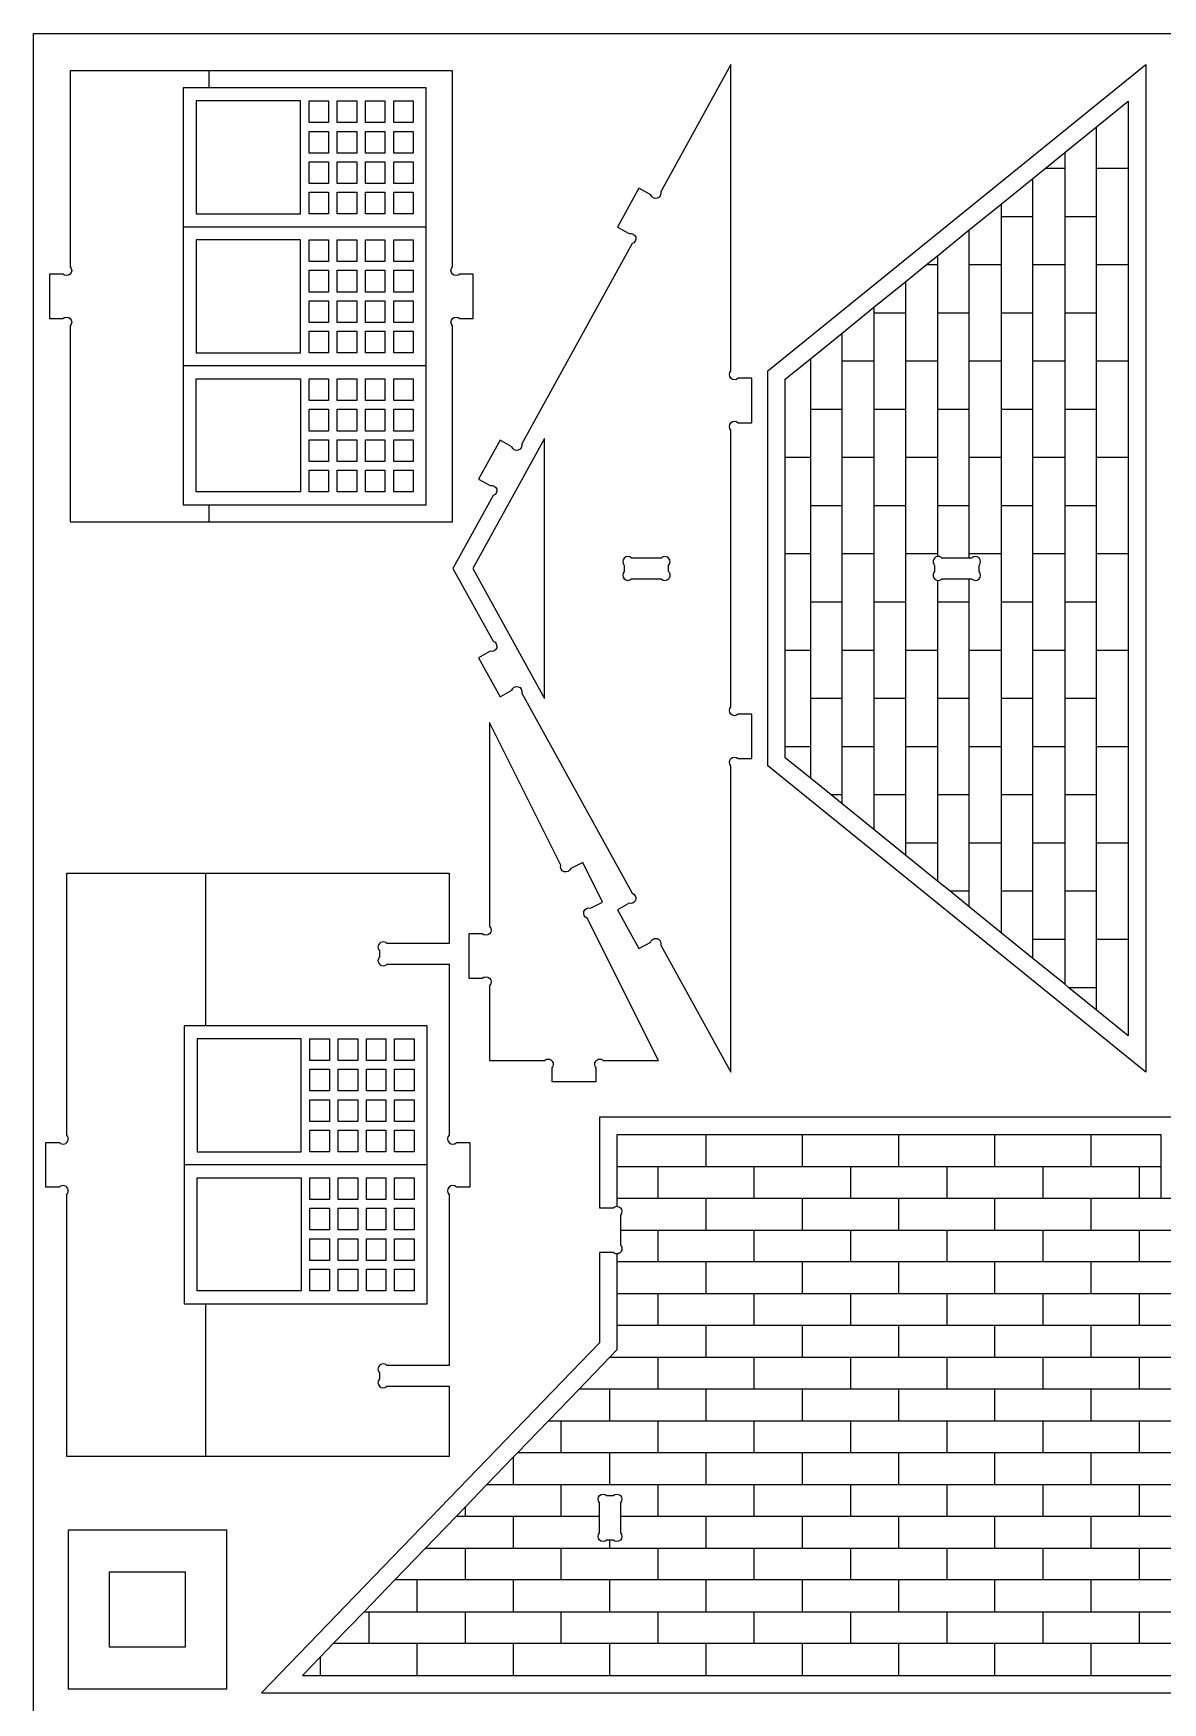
# Model space of a CAD drawing. Extents: x -49 to 501, y -237 to 158.
# Drawn here: x -49.4 to 113.4, y -82.7 to 157.8 of the extents above; entities that cross this region are included whole.
import ezdxf

# ---------------------------------------------------------------- set-up
doc = ezdxf.new("R2010")
doc.units = 0
doc.header["$MEASUREMENT"] = 0
doc.layers.get('0').update_dxf_attribs({"linetype": 'CONTINUOUS'})
doc.layers.add('ENGRAVING', color=1, linetype='CONTINUOUS')

msp = doc.modelspace()

# ---------------------------------------------------------------- linework, layer by layer
for points in [[(-49.36, -237.19), (-49.36, 157.77), (501.15, 157.77), (501.15, -237.19)], [(56.49, 52.23), (56.49, 109.14), (110.94, 153.28), (110.94, 8.1)], [(-25.91, 131.77), (-10.89, 131.77), (-10.89, 148.04), (-25.91, 148.04)], [(-9.64, 144.91), (-9.64, 148.04), (-6.83, 148.04), (-6.83, 144.91)], [(-5.57, 144.91), (-5.57, 148.04), (-2.76, 148.04), (-2.76, 144.91)], [(-1.51, 144.91), (-1.51, 148.04), (1.31, 148.04), (1.31, 144.91)], [(2.56, 144.91), (2.56, 148.04), (5.38, 148.04), (5.38, 144.91)], [(-9.64, 140.53), (-9.64, 143.66), (-6.83, 143.66), (-6.83, 140.53)], [(-5.57, 140.53), (-5.57, 143.66), (-2.76, 143.66), (-2.76, 140.53)], [(-1.51, 140.53), (-1.51, 143.66), (1.31, 143.66), (1.31, 140.53)], [(2.56, 140.53), (2.56, 143.66), (5.38, 143.66), (5.38, 140.53)], [(-9.64, 136.15), (-9.64, 139.28), (-6.83, 139.28), (-6.83, 136.15)], [(-5.57, 136.15), (-5.57, 139.28), (-2.76, 139.28), (-2.76, 136.15)], [(-1.51, 136.15), (-1.51, 139.28), (1.31, 139.28), (1.31, 136.15)], [(2.56, 136.15), (2.56, 139.28), (5.38, 139.28), (5.38, 136.15)], [(-9.64, 131.77), (-9.64, 134.9), (-6.83, 134.9), (-6.83, 131.77)], [(-5.57, 131.77), (-5.57, 134.9), (-2.76, 134.9), (-2.76, 131.77)], [(-1.51, 131.77), (-1.51, 134.9), (1.31, 134.9), (1.31, 131.77)], [(2.56, 131.77), (2.56, 134.9), (5.38, 134.9), (5.38, 131.77)], [(-10.89, 111.75), (-10.89, 128.02), (-25.91, 128.02), (-25.91, 111.75)], [(-9.64, 124.89), (-9.64, 128.02), (-6.83, 128.02), (-6.83, 124.89)], [(-5.57, 128.02), (-2.76, 128.02), (-2.76, 124.89), (-5.57, 124.89)], [(-1.51, 124.89), (-1.51, 128.02), (1.31, 128.02), (1.31, 124.89)], [(2.56, 124.89), (2.56, 128.02), (5.38, 128.02), (5.38, 124.89)], [(-9.64, 120.51), (-9.64, 123.64), (-6.83, 123.64), (-6.83, 120.51)], [(-5.57, 120.51), (-5.57, 123.64), (-2.76, 123.64), (-2.76, 120.51)], [(-1.51, 120.51), (-1.51, 123.64), (1.31, 123.64), (1.31, 120.51)], [(2.56, 120.51), (2.56, 123.64), (5.38, 123.64), (5.38, 120.51)], [(-9.64, 116.13), (-9.64, 119.26), (-6.83, 119.26), (-6.83, 116.13)], [(-5.57, 116.13), (-5.57, 119.26), (-2.76, 119.26), (-2.76, 116.13)], [(-1.51, 116.13), (-1.51, 119.26), (1.31, 119.26), (1.31, 116.13)], [(2.56, 116.13), (2.56, 119.26), (5.38, 119.26), (5.38, 116.13)], [(-9.64, 111.75), (-9.64, 114.87), (-6.83, 114.87), (-6.83, 111.75)], [(-5.57, 111.75), (-5.57, 114.87), (-2.76, 114.87), (-2.76, 111.75)], [(-1.51, 111.75), (-1.51, 114.87), (1.31, 114.87), (1.31, 111.75)], [(2.56, 111.75), (2.56, 114.87), (5.38, 114.87), (5.38, 111.75)], [(-25.91, 91.72), (-25.91, 107.99), (-10.89, 107.99), (-10.89, 91.72)], [(-6.83, 107.99), (-6.83, 104.86), (-9.64, 104.86), (-9.64, 107.99)], [(-5.57, 104.86), (-5.57, 107.99), (-2.76, 107.99), (-2.76, 104.86)], [(-1.51, 104.86), (-1.51, 107.99), (1.31, 107.99), (1.31, 104.86)], [(2.56, 107.99), (5.38, 107.99), (5.38, 104.86), (2.56, 104.86)], [(-9.64, 100.48), (-9.64, 103.61), (-6.83, 103.61), (-6.83, 100.48)], [(-5.57, 100.48), (-5.57, 103.61), (-2.76, 103.61), (-2.76, 100.48)], [(-1.51, 100.48), (-1.51, 103.61), (1.31, 103.61), (1.31, 100.48)], [(2.56, 100.48), (2.56, 103.61), (5.38, 103.61), (5.38, 100.48)], [(-9.64, 96.1), (-9.64, 99.23), (-6.83, 99.23), (-6.83, 96.1)], [(-5.57, 96.1), (-5.57, 99.23), (-2.76, 99.23), (-2.76, 96.1)], [(-1.51, 96.1), (-1.51, 99.23), (1.31, 99.23), (1.31, 96.1)], [(2.56, 96.1), (2.56, 99.23), (5.38, 99.23), (5.38, 96.1)], [(-9.64, 91.72), (-9.64, 94.85), (-6.83, 94.85), (-6.83, 91.72)], [(-5.57, 91.72), (-5.57, 94.85), (-2.76, 94.85), (-2.76, 91.72)], [(-1.51, 91.72), (-1.51, 94.85), (1.31, 94.85), (1.31, 91.72)], [(2.56, 91.72), (2.56, 94.85), (5.38, 94.85), (5.38, 91.72)], [(-25.77, 12.92), (-25.77, -3.35), (-10.76, -3.35), (-10.76, 12.92)], [(-9.5, 9.79), (-9.5, 12.92), (-6.69, 12.92), (-6.69, 9.79)], [(-5.44, 9.79), (-5.44, 12.92), (-2.62, 12.92), (-2.62, 9.79)], [(-1.37, 9.79), (-1.37, 12.92), (1.45, 12.92), (1.45, 9.79)], [(2.7, 9.79), (2.7, 12.92), (5.51, 12.92), (5.51, 9.79)], [(-9.5, 5.41), (-9.5, 8.54), (-6.69, 8.54), (-6.69, 5.41)], [(-5.44, 5.41), (-5.44, 8.54), (-2.62, 8.54), (-2.62, 5.41)], [(-1.37, 5.41), (-1.37, 8.54), (1.45, 8.54), (1.45, 5.41)], [(2.7, 5.41), (2.7, 8.54), (5.51, 8.54), (5.51, 5.41)], [(-9.5, 1.03), (-9.5, 4.15), (-6.69, 4.15), (-6.69, 1.03)], [(-5.44, 1.03), (-5.44, 4.15), (-2.62, 4.15), (-2.62, 1.03)], [(-1.37, 1.03), (-1.37, 4.15), (1.45, 4.15), (1.45, 1.03)], [(2.7, 1.03), (2.7, 4.15), (5.51, 4.15), (5.51, 1.03)], [(-9.5, -3.35), (-9.5, -0.23), (-6.69, -0.23), (-6.69, -3.35)], [(-5.44, -3.35), (-5.44, -0.23), (-2.62, -0.23), (-2.62, -3.35)], [(-1.37, -3.35), (-1.37, -0.23), (1.45, -0.23), (1.45, -3.35)], [(2.7, -3.35), (2.7, -0.23), (5.51, -0.23), (5.51, -3.35)], [(-25.77, -23.38), (-25.77, -7.11), (-10.76, -7.11), (-10.76, -23.38)], [(-9.5, -10.24), (-9.5, -7.11), (-6.69, -7.11), (-6.69, -10.24)], [(-5.44, -10.24), (-5.44, -7.11), (-2.62, -7.11), (-2.62, -10.24)], [(-1.37, -10.24), (-1.37, -7.11), (1.45, -7.11), (1.45, -10.24)], [(2.7, -10.24), (2.7, -7.11), (5.51, -7.11), (5.51, -10.24)], [(-9.5, -14.62), (-9.5, -11.49), (-6.69, -11.49), (-6.69, -14.62)], [(-5.44, -14.62), (-5.44, -11.49), (-2.62, -11.49), (-2.62, -14.62)], [(-1.37, -14.62), (-1.37, -11.49), (1.45, -11.49), (1.45, -14.62)], [(2.7, -14.62), (2.7, -11.49), (5.51, -11.49), (5.51, -14.62)], [(-9.5, -19), (-9.5, -15.87), (-6.69, -15.87), (-6.69, -19)], [(-5.44, -19), (-5.44, -15.87), (-2.62, -15.87), (-2.62, -19)], [(-1.37, -19), (-1.37, -15.87), (1.45, -15.87), (1.45, -19)], [(2.7, -19), (2.7, -15.87), (5.51, -15.87), (5.51, -19)], [(-9.5, -23.38), (-9.5, -20.25), (-6.69, -20.25), (-6.69, -23.38)], [(-5.44, -23.38), (-5.44, -20.25), (-2.62, -20.25), (-2.62, -23.38)], [(-1.37, -23.38), (-1.37, -20.25), (1.45, -20.25), (1.45, -23.38)], [(2.7, -23.38), (2.7, -20.25), (5.51, -20.25), (5.51, -23.38)], [(-44.37, -80.73), (-21.48, -80.73), (-21.48, -57.85), (-44.37, -57.85)], [(-38.37, -74.73), (-38.37, -63.85), (-27.48, -63.85), (-27.48, -74.73)]]:
    msp.add_lwpolyline(points, close=True)
for points in [[(-47.06, 116.68), (-45.12, 116.68, -1), (-44.06, 115.62), (-44.06, 87.38), (-24.03, 87.38), (11.04, 87.38), (11.04, 115.62, -1), (12.1, 116.68), (14.04, 116.68), (14.04, 123.09), (12.1, 123.09, -1), (11.04, 124.15), (11.04, 152.38), (-24.03, 152.38), (-44.06, 152.38), (-44.06, 124.15, -1), (-45.12, 123.09), (-47.06, 123.09)], [(37.91, 25.91), (39.61, 26.85, -1), (41.05, 26.43), (51.16, 8.1), (51.16, 52.23, -1), (52.22, 53.29), (54.16, 53.29), (54.16, 59.69), (52.22, 59.69, -1), (51.16, 60.76), (51.16, 100.62, -1), (52.22, 101.68), (54.16, 101.68), (54.16, 108.09), (52.22, 108.09, -1), (51.16, 109.15), (51.16, 153.28), (41.05, 134.95, -1), (39.61, 134.53), (37.91, 135.47), (34.81, 129.86), (36.51, 128.92, -1), (36.93, 127.48), (21.02, 98.65, -1), (19.58, 98.23), (17.89, 99.17), (14.79, 93.56), (16.49, 92.62, -1), (16.9, 91.18), (11.11, 80.69), (16.9, 70.19, -1), (16.49, 68.75), (14.79, 67.82), (17.89, 62.2), (19.58, 63.14, -1), (21.02, 62.72), (36.93, 33.9, -1), (36.51, 32.46), (34.81, 31.52)], [(35.79, 81.13), (35.79, 80.25, 1), (36.85, 79.19), (41.13, 79.19, 1), (42.19, 80.25), (42.19, 81.13, 1), (41.13, 82.19), (36.85, 82.19, 1)], [(85.52, 82.19), (81.57, 82.19, 1), (80.51, 81.13), (80.51, 80.25, 1), (81.57, 79.19), (85.52, 79.19), (85.85, 79.19, 1), (86.92, 80.25), (86.92, 81.13, 1), (85.85, 82.19)], [(13.38, 21.65), (15.32, 21.65, -1), (16.38, 20.59), (16.38, 9.78), (24.29, 9.78, -1), (25.35, 8.72), (25.35, 6.78), (31.76, 6.78), (31.76, 8.72, -1), (32.82, 9.78), (40.73, 9.78), (30.46, 30.31, -1), (30.93, 31.74), (32.67, 32.61), (29.8, 38.34), (28.07, 37.47, -1), (26.64, 37.94), (16.38, 58.48), (16.38, 29.12, -1), (15.32, 28.06), (13.38, 28.06)], [(-44.55, -47.25), (-44.55, -9.5, 1), (-45.61, -8.44), (-47.55, -8.44), (-47.55, -2.03), (-45.61, -2.03, 1), (-44.55, -0.97), (-44.55, 36.79), (-24.52, 36.79), (10.55, 36.79), (10.55, 26.66), (1.58, 26.66, 1), (0.52, 25.6), (0.52, 24.72, 1), (1.58, 23.66), (10.55, 23.66), (10.55, -0.97, 1), (11.61, -2.03), (13.55, -2.03), (13.55, -8.44), (11.61, -8.44, 1), (10.55, -9.5), (10.55, -34.13), (1.58, -34.13, 1), (0.52, -35.19), (0.52, -36.07, 1), (1.58, -37.13), (10.55, -37.13), (10.55, -47.25), (-24.52, -47.25)], [(-16.47, -81.29), (263.88, -81.29), (215.18, -30.89), (215.18, -17.84), (213.24, -17.84, -1), (212.18, -16.78), (212.18, -12.49, -1), (213.24, -11.43), (215.18, -11.43), (215.18, 1.62), (32.23, 1.62), (32.23, -11.43), (34.17, -11.43, -1), (35.23, -12.49), (35.23, -16.78, -1), (34.17, -17.84), (32.23, -17.84), (32.23, -30.89)], [(35.23, -55.88), (35.23, -58.23, -1), (34.17, -59.29), (33.67, -59.29), (33.29, -59.29, -1), (32.23, -58.23), (32.23, -55.88), (32.23, -53.94, -1), (33.29, -52.88), (34.17, -52.88, -1), (35.23, -53.94)]]:
    msp.add_lwpolyline(points, format="xyb", close=True)
at = {"layer": 'ENGRAVING'}
for points in [[(-24.03, 149.92), (-24.03, 152.38)], [(-27.79, 149.92), (-27.79, 129.89)], [(-24.03, 149.92), (-27.79, 149.92)], [(7.25, 149.92), (-24.03, 149.92)], [(7.25, 129.89), (7.25, 149.92)], [(103.85, 144.31), (108.43, 148.03)], [(108.43, 148.03), (108.43, 138.3)], [(99.27, 140.6), (103.85, 144.31)], [(103.85, 138.3), (103.85, 144.31)], [(96.44, 138.3), (99.27, 140.6)], [(99.27, 140.6), (99.27, 138.3)], [(94.68, 136.88), (96.44, 138.3)], [(99.27, 138.3), (96.44, 138.3)], [(99.27, 138.3), (99.27, 131.36)], [(103.85, 131.36), (103.85, 138.3)], [(108.43, 138.3), (103.85, 138.3)], [(108.43, 138.3), (108.43, 124.42)], [(90.1, 133.17), (94.68, 136.88)], [(94.68, 131.36), (94.68, 136.88)], [(85.52, 129.46), (90.1, 133.17)], [(90.1, 133.17), (90.1, 131.36)], [(-27.79, 129.89), (7.25, 129.89)], [(-27.79, 129.89), (-27.79, 109.87)], [(7.25, 109.87), (7.25, 129.89)], [(90.1, 131.36), (90.1, 124.42)], [(94.68, 131.36), (90.1, 131.36)], [(99.27, 124.42), (94.68, 124.42), (94.68, 131.36)], [(99.27, 131.36), (99.27, 124.42)], [(103.85, 131.36), (99.27, 131.36)], [(103.85, 124.42), (103.85, 131.36)], [(80.94, 125.74), (85.52, 129.46)], [(85.52, 124.42), (85.52, 129.46)], [(79.31, 124.42), (80.94, 125.74)], [(80.94, 125.74), (80.94, 124.42)], [(76.36, 122.03), (79.31, 124.42)], [(80.94, 124.42), (79.31, 124.42)], [(80.94, 124.42), (80.94, 117.48)], [(85.52, 117.48), (85.52, 124.42)], [(90.1, 124.42), (85.52, 124.42)], [(90.1, 124.42), (90.1, 117.48)], [(94.68, 117.48), (94.68, 124.42)], [(99.27, 124.42), (99.27, 117.48)], [(103.85, 117.48), (103.85, 124.42)], [(108.43, 124.42), (103.85, 124.42)], [(108.43, 124.42), (108.43, 110.54)], [(71.77, 118.31), (76.36, 122.03)], [(76.36, 117.48), (76.36, 122.03)], [(67.19, 114.6), (71.77, 118.31)], [(71.77, 118.31), (71.77, 117.48), (71.77, 110.54)], [(76.36, 117.48), (71.77, 117.48)], [(80.94, 110.54), (76.36, 110.54), (76.36, 117.48)], [(85.52, 117.48), (80.94, 117.48)], [(80.94, 117.48), (80.94, 110.54)], [(85.52, 110.54), (85.52, 117.48)], [(90.1, 117.48), (90.1, 110.54)], [(94.68, 117.48), (90.1, 117.48)], [(94.68, 110.54), (94.68, 117.48)], [(99.27, 117.48), (99.27, 110.54)], [(103.85, 117.48), (99.27, 117.48)], [(103.85, 110.54), (103.85, 117.48)], [(62.61, 110.88), (67.19, 114.6)], [(67.19, 110.54), (67.19, 114.6)], [(58.99, 107.95), (62.61, 110.88)], [(62.61, 110.88), (62.61, 103.59)], [(7.25, 109.87), (-27.79, 109.87)], [(-27.79, 109.87), (-27.79, 89.84)], [(-27.79, 89.84), (-24.03, 89.84), (7.25, 89.84), (7.25, 109.87)], [(67.19, 96.65), (67.19, 103.59), (67.19, 110.54)], [(71.77, 110.54), (67.19, 110.54)], [(71.77, 110.54), (71.77, 103.59)], [(76.36, 96.65), (76.36, 103.59), (76.36, 110.54)], [(80.94, 110.54), (80.94, 103.59)], [(85.52, 103.59), (85.52, 110.54)], [(90.1, 110.54), (85.52, 110.54)], [(90.1, 110.54), (90.1, 103.59)], [(94.68, 103.59), (94.68, 110.54)], [(99.27, 110.54), (94.68, 110.54)], [(99.27, 110.54), (99.27, 103.59)], [(103.85, 103.59), (103.85, 110.54)], [(108.43, 110.54), (103.85, 110.54)], [(108.43, 110.54), (108.43, 96.65)], [(58.99, 96.65), (58.99, 107.95)], [(67.19, 103.59), (62.61, 103.59)], [(62.61, 103.59), (62.61, 96.65)], [(71.77, 103.59), (71.77, 96.65)], [(76.36, 103.59), (71.77, 103.59)], [(80.94, 103.59), (80.94, 96.65)], [(85.52, 103.59), (80.94, 103.59)], [(85.52, 96.65), (85.52, 103.59)], [(90.1, 103.59), (90.1, 96.65)], [(94.68, 103.59), (90.1, 103.59)], [(94.68, 96.65), (94.68, 103.59)], [(99.27, 103.59), (99.27, 96.65), (94.68, 96.65)], [(103.85, 103.59), (99.27, 103.59)], [(103.85, 96.65), (103.85, 103.59)], [(58.99, 82.77), (58.99, 96.65)], [(62.61, 96.65), (58.99, 96.65)], [(62.61, 96.65), (62.61, 89.71), (62.61, 82.77)], [(71.77, 96.65), (67.19, 96.65)], [(71.77, 89.71), (71.77, 82.77), (67.19, 82.77), (67.19, 89.71), (67.19, 96.65)], [(71.77, 96.65), (71.77, 89.71)], [(80.94, 89.71), (80.94, 82.77), (76.36, 82.77), (76.36, 89.71), (76.36, 96.65)], [(80.94, 96.65), (76.36, 96.65)], [(80.94, 96.65), (80.94, 89.71)], [(85.52, 89.71), (85.52, 96.65)], [(90.1, 96.65), (85.52, 96.65)], [(90.1, 96.65), (90.1, 89.71)], [(94.68, 89.71), (94.68, 96.65)], [(99.27, 96.65), (99.27, 89.71)], [(103.85, 89.71), (103.85, 96.65)], [(108.43, 96.65), (103.85, 96.65)], [(108.43, 96.65), (108.43, 82.77)], [(-24.03, 87.38), (-24.03, 89.84)], [(67.19, 89.71), (62.61, 89.71)], [(76.36, 89.71), (71.77, 89.71)], [(85.52, 89.71), (80.94, 89.71)], [(90.1, 82.77), (85.52, 82.77), (85.52, 89.71)], [(94.68, 89.71), (90.1, 89.71)], [(90.1, 89.71), (90.1, 82.77)], [(94.68, 82.77), (94.68, 89.71)], [(99.27, 89.71), (99.27, 82.77)], [(103.85, 89.71), (99.27, 89.71)], [(103.85, 82.77), (103.85, 89.71)], [(58.99, 68.88), (58.99, 82.77)], [(62.61, 82.77), (58.99, 82.77)], [(62.61, 82.77), (62.61, 75.83), (62.61, 68.88)], [(71.77, 75.83), (71.77, 68.88), (67.19, 68.88), (67.19, 75.83), (67.19, 82.77)], [(71.77, 82.77), (71.77, 75.83)], [(80.94, 75.83), (80.94, 68.88), (76.36, 68.88), (76.36, 75.83), (76.36, 82.77)], [(80.94, 82.77), (80.94, 82.4)], [(85.52, 82.19), (85.52, 82.77)], [(90.1, 82.77), (90.1, 75.83)], [(94.68, 75.83), (94.68, 82.77)], [(99.27, 82.77), (94.68, 82.77)], [(99.27, 82.77), (99.27, 75.83)], [(103.85, 75.83), (103.85, 82.77)], [(108.43, 82.77), (103.85, 82.77)], [(108.43, 82.77), (108.43, 68.88)], [(80.94, 78.98), (80.94, 75.83)], [(85.52, 75.83), (85.52, 79.19)], [(67.19, 75.83), (62.61, 75.83)], [(76.36, 75.83), (71.77, 75.83)], [(85.52, 75.83), (80.94, 75.83)], [(90.1, 68.88), (85.52, 68.88), (85.52, 75.83)], [(94.68, 75.83), (90.1, 75.83)], [(90.1, 75.83), (90.1, 68.88)], [(99.27, 75.83), (99.27, 68.88), (94.68, 68.88), (94.68, 75.83)], [(103.85, 75.83), (99.27, 75.83)], [(108.43, 68.88), (103.85, 68.88), (103.85, 75.83)], [(58.99, 55), (58.99, 68.88)], [(62.61, 68.88), (58.99, 68.88)], [(62.61, 68.88), (62.61, 61.94)], [(67.19, 55), (67.19, 61.94), (67.19, 68.88)], [(71.77, 68.88), (71.77, 61.94)], [(80.94, 55), (76.36, 55), (76.36, 61.94), (76.36, 68.88)], [(80.94, 68.88), (80.94, 61.94)], [(85.52, 61.94), (85.52, 68.88)], [(90.1, 68.88), (90.1, 61.94)], [(94.68, 61.94), (94.68, 68.88)], [(99.27, 68.88), (99.27, 61.94)], [(103.85, 61.94), (103.85, 68.88)], [(108.43, 68.88), (108.43, 55)], [(62.61, 61.94), (62.61, 55)], [(67.19, 61.94), (62.61, 61.94)], [(71.77, 61.94), (71.77, 55)], [(76.36, 61.94), (71.77, 61.94)], [(80.94, 61.94), (80.94, 55)], [(85.52, 61.94), (80.94, 61.94)], [(85.52, 55), (85.52, 61.94)], [(90.1, 61.94), (90.1, 55)], [(94.68, 61.94), (90.1, 61.94)], [(94.68, 55), (94.68, 61.94)], [(99.27, 61.94), (99.27, 55)], [(103.85, 61.94), (99.27, 61.94)], [(103.85, 55), (103.85, 61.94)], [(58.99, 53.42), (58.99, 55)], [(62.61, 55), (58.99, 55)], [(62.61, 50.49), (58.99, 53.42)], [(62.61, 55), (62.61, 50.49)], [(67.19, 46.78), (67.19, 48.06), (67.19, 55)], [(71.77, 55), (67.19, 55)], [(71.77, 55), (71.77, 48.06)], [(76.36, 48.06), (76.36, 55)], [(80.94, 55), (80.94, 48.06)], [(90.1, 41.12), (85.52, 41.12), (85.52, 48.06), (85.52, 55)], [(90.1, 55), (85.52, 55)], [(90.1, 55), (90.1, 48.06)], [(99.27, 48.06), (99.27, 41.12), (94.68, 41.12), (94.68, 48.06), (94.68, 55)], [(99.27, 55), (94.68, 55)], [(99.27, 55), (99.27, 48.06)], [(108.43, 41.12), (103.85, 41.12), (103.85, 48.06), (103.85, 55)], [(108.43, 55), (103.85, 55)], [(108.43, 55), (108.43, 41.12)], [(65.61, 48.06), (62.61, 50.49)], [(67.19, 46.78), (65.61, 48.06)], [(67.19, 48.06), (65.61, 48.06)], [(71.77, 43.06), (67.19, 46.78)], [(71.77, 48.06), (71.77, 43.06)], [(76.36, 48.06), (71.77, 48.06)], [(76.36, 41.12), (76.36, 48.06)], [(85.52, 48.06), (80.94, 48.06)], [(80.94, 48.06), (80.94, 41.12)], [(94.68, 48.06), (90.1, 48.06)], [(90.1, 48.06), (90.1, 41.12)], [(103.85, 48.06), (99.27, 48.06)], [(76.36, 39.35), (71.77, 43.06)], [(76.36, 39.35), (76.36, 41.12)], [(80.94, 41.12), (76.36, 41.12)], [(80.94, 41.12), (80.94, 35.63)], [(85.52, 34.17), (85.52, 41.12)], [(90.1, 41.12), (90.1, 34.17)], [(94.68, 34.17), (94.68, 41.12)], [(99.27, 41.12), (99.27, 34.17)], [(103.85, 34.17), (103.85, 41.12)], [(108.43, 41.12), (108.43, 27.23)], [(80.94, 35.63), (76.36, 39.35)], [(-24.52, 14.79), (-24.52, 36.79)], [(82.74, 34.17), (80.94, 35.63)], [(85.52, 31.92), (82.74, 34.17)], [(85.52, 31.92), (85.52, 34.17), (82.74, 34.17)], [(94.68, 34.17), (90.1, 34.17)], [(90.1, 34.17), (90.1, 28.21)], [(94.68, 27.23), (94.68, 34.17)], [(103.85, 34.17), (99.27, 34.17)], [(99.27, 34.17), (99.27, 27.23)], [(108.43, 27.23), (103.85, 27.23), (103.85, 34.17)], [(90.1, 28.21), (85.52, 31.92)], [(94.68, 24.49), (90.1, 28.21)], [(94.68, 24.49), (94.68, 27.23)], [(99.27, 27.23), (94.68, 27.23)], [(99.27, 27.23), (99.27, 20.78)], [(103.85, 20.29), (103.85, 27.23)], [(108.43, 27.23), (108.43, 13.35)], [(99.27, 20.78), (94.68, 24.49)], [(99.87, 20.29), (99.27, 20.78)], [(103.85, 17.06), (99.87, 20.29)], [(103.85, 20.29), (99.87, 20.29)], [(103.85, 17.06), (103.85, 20.29)], [(108.43, 13.35), (103.85, 17.06)], [(-24.52, 14.79), (-27.65, 14.79), (-27.65, -5.23)], [(7.39, -5.23), (7.39, 14.79), (-24.52, 14.79)], [(47.55, -0.89), (34.73, -0.89)], [(34.73, -0.89), (34.73, -5.47)], [(61.43, -0.89), (47.55, -0.89)], [(47.55, -0.89), (47.55, -5.47)], [(75.32, -0.89), (61.43, -0.89)], [(61.43, -0.89), (61.43, -5.47)], [(89.2, -0.89), (75.32, -0.89)], [(75.32, -0.89), (75.32, -5.47)], [(103.09, -0.89), (89.2, -0.89)], [(89.2, -5.47), (89.2, -0.89)], [(103.09, -5.47), (103.09, -0.89)], [(113.19, -0.89), (103.09, -0.89)], [(113.19, -5.47), (113.19, -0.89)], [(-27.65, -5.23), (-27.65, -25.26), (-24.52, -25.26)], [(7.39, -5.23), (-27.65, -5.23)], [(7.39, -25.26), (7.39, -5.23)], [(34.73, -5.47), (34.73, -10.05)], [(34.73, -5.47), (40.61, -5.47)], [(40.61, -5.47), (47.55, -5.47)], [(40.61, -5.47), (40.61, -10.05)], [(47.55, -5.47), (54.49, -5.47)], [(54.49, -5.47), (61.43, -5.47)], [(54.49, -10.05), (54.49, -5.47)], [(61.43, -5.47), (68.38, -5.47)], [(68.38, -5.47), (75.32, -5.47)], [(68.38, -5.47), (68.38, -10.05)], [(75.32, -5.47), (82.26, -5.47)], [(82.26, -5.47), (82.26, -10.05)], [(82.26, -5.47), (89.2, -5.47), (96.14, -5.47)], [(96.14, -10.05), (96.14, -5.47)], [(96.14, -5.47), (103.09, -5.47)], [(103.09, -5.47), (110.03, -5.47)], [(110.03, -5.47), (113.19, -5.47)], [(110.03, -10.05), (110.03, -5.47)], [(113.19, -10.05), (113.19, -5.47)], [(34.73, -10.05), (40.61, -10.05)], [(34.73, -10.05), (34.73, -11.21)], [(40.61, -10.05), (47.55, -10.05)], [(47.55, -10.05), (47.55, -14.63)], [(47.55, -10.05), (54.49, -10.05), (61.43, -10.05), (61.43, -14.63)], [(61.43, -10.05), (68.38, -10.05), (75.32, -10.05), (75.32, -14.63)], [(75.32, -10.05), (82.26, -10.05)], [(82.26, -10.05), (89.2, -10.05)], [(89.2, -10.05), (96.14, -10.05)], [(89.2, -14.63), (89.2, -10.05)], [(96.14, -10.05), (103.09, -10.05)], [(103.09, -14.63), (103.09, -10.05), (110.03, -10.05), (113.19, -10.05)], [(113.19, -10.05), (116.97, -10.05)], [(35.23, -14.63), (40.61, -14.63)], [(40.61, -14.63), (40.61, -19.22)], [(40.61, -14.63), (47.55, -14.63)], [(47.55, -14.63), (54.49, -14.63)], [(54.49, -14.63), (61.43, -14.63)], [(54.49, -19.22), (54.49, -14.63)], [(61.43, -14.63), (68.38, -14.63)], [(68.38, -14.63), (75.32, -14.63)], [(75.32, -14.63), (82.26, -14.63), (82.26, -19.22), (75.32, -19.22), (68.38, -19.22)], [(68.38, -14.63), (68.38, -19.22)], [(82.26, -14.63), (89.2, -14.63)], [(89.2, -14.63), (96.14, -14.63)], [(96.14, -14.63), (103.09, -14.63)], [(96.14, -19.22), (96.14, -14.63)], [(103.09, -14.63), (110.03, -14.63)], [(110.03, -14.63), (116.97, -14.63)], [(110.03, -19.22), (110.03, -14.63)], [(34.73, -18.06), (34.73, -19.22)], [(34.73, -19.22), (34.73, -23.8)], [(40.61, -19.22), (34.73, -19.22)], [(47.55, -19.22), (47.55, -23.8), (40.61, -23.8), (34.73, -23.8)], [(54.49, -19.22), (47.55, -19.22), (40.61, -19.22)], [(61.43, -19.22), (54.49, -19.22)], [(68.38, -19.22), (61.43, -19.22)], [(61.43, -19.22), (61.43, -23.8)], [(75.32, -19.22), (75.32, -23.8)], [(89.2, -19.22), (82.26, -19.22)], [(96.14, -19.22), (89.2, -19.22)], [(89.2, -23.8), (89.2, -19.22)], [(103.09, -19.22), (96.14, -19.22)], [(116.97, -23.8), (110.03, -23.8), (103.09, -23.8), (103.09, -19.22)], [(110.03, -19.22), (103.09, -19.22)], [(116.97, -19.22), (110.03, -19.22)], [(34.73, -23.8), (34.73, -28.38)], [(40.61, -23.8), (40.61, -28.38), (34.73, -28.38)], [(54.49, -23.8), (47.55, -23.8)], [(61.43, -23.8), (54.49, -23.8)], [(68.38, -23.8), (68.38, -28.38), (61.43, -28.38), (54.49, -28.38), (54.49, -23.8)], [(68.38, -23.8), (61.43, -23.8)], [(75.32, -23.8), (68.38, -23.8)], [(82.26, -23.8), (75.32, -23.8)], [(89.2, -23.8), (82.26, -23.8)], [(82.26, -23.8), (82.26, -28.38)], [(96.14, -23.8), (89.2, -23.8)], [(96.14, -28.38), (96.14, -23.8)], [(103.09, -23.8), (96.14, -23.8)], [(123.91, -28.38), (116.97, -28.38), (110.03, -28.38), (110.03, -23.8)], [(-24.52, -25.26), (7.39, -25.26)], [(-24.52, -47.25), (-24.52, -25.26)], [(34.73, -28.38), (34.73, -31.9)], [(47.55, -28.38), (40.61, -28.38)], [(47.55, -28.38), (47.55, -32.96)], [(54.49, -28.38), (47.55, -28.38)], [(61.43, -28.38), (61.43, -32.96)], [(75.32, -28.38), (68.38, -28.38)], [(75.32, -28.38), (75.32, -32.96)], [(82.26, -28.38), (75.32, -28.38)], [(89.2, -28.38), (82.26, -28.38)], [(89.2, -32.96), (89.2, -28.38)], [(96.14, -28.38), (89.2, -28.38)], [(103.09, -28.38), (96.14, -28.38)], [(103.09, -32.96), (103.09, -28.38)], [(110.03, -28.38), (103.09, -28.38)], [(33.7, -32.96), (29.28, -37.55)], [(33.7, -32.96), (40.61, -32.96), (40.61, -37.55), (33.67, -37.55), (29.28, -37.55)], [(34.73, -31.9), (33.7, -32.96)], [(40.61, -32.96), (47.55, -32.96)], [(47.55, -32.96), (54.49, -32.96)], [(54.49, -32.96), (61.43, -32.96)], [(54.49, -37.55), (54.49, -32.96)], [(68.38, -32.96), (68.38, -37.55), (61.43, -37.55), (54.49, -37.55)], [(61.43, -32.96), (68.38, -32.96)], [(68.38, -32.96), (75.32, -32.96)], [(75.32, -32.96), (82.26, -32.96)], [(82.26, -32.96), (89.2, -32.96)], [(82.26, -32.96), (82.26, -37.55)], [(89.2, -32.96), (96.14, -32.96)], [(96.14, -32.96), (103.09, -32.96)], [(96.14, -37.55), (96.14, -32.96)], [(103.09, -32.96), (110.03, -32.96)], [(116.97, -37.55), (110.03, -37.55), (110.03, -32.96), (116.97, -32.96), (123.91, -32.96)], [(29.28, -37.55), (24.85, -42.13)], [(33.67, -37.55), (33.67, -42.13)], [(47.55, -37.55), (40.61, -37.55)], [(47.55, -37.55), (47.55, -42.13)], [(54.49, -37.55), (47.55, -37.55)], [(61.43, -37.55), (61.43, -42.13)], [(75.32, -37.55), (68.38, -37.55)], [(82.26, -37.55), (75.32, -37.55)], [(75.32, -37.55), (75.32, -42.13)], [(89.2, -37.55), (82.26, -37.55)], [(89.2, -42.13), (89.2, -37.55)], [(96.14, -37.55), (89.2, -37.55)], [(103.09, -37.55), (96.14, -37.55)], [(103.09, -42.13), (103.09, -37.55)], [(110.03, -37.55), (103.09, -37.55)], [(24.85, -42.13), (20.42, -46.71)], [(24.85, -42.13), (26.72, -42.13)], [(26.72, -46.71), (26.72, -42.13)], [(26.72, -42.13), (33.67, -42.13)], [(33.67, -42.13), (40.61, -42.13)], [(40.61, -42.13), (47.55, -42.13), (54.49, -42.13)], [(40.61, -42.13), (40.61, -46.71)], [(54.49, -46.71), (54.49, -42.13)], [(54.49, -42.13), (61.43, -42.13), (68.38, -42.13)], [(68.38, -42.13), (75.32, -42.13), (82.26, -42.13)], [(68.38, -42.13), (68.38, -46.71)], [(82.26, -42.13), (82.26, -46.71)], [(82.26, -42.13), (89.2, -42.13), (96.14, -42.13)], [(96.14, -46.71), (96.14, -42.13)], [(96.14, -42.13), (103.09, -42.13), (110.03, -42.13)], [(110.03, -46.71), (110.03, -42.13)], [(110.03, -42.13), (116.97, -42.13)], [(19.78, -47.37), (15.99, -51.29)], [(20.42, -46.71), (19.78, -47.37)], [(19.78, -47.37), (19.78, -51.29)], [(26.72, -46.71), (20.42, -46.71)], [(33.67, -46.71), (26.72, -46.71)], [(40.61, -46.71), (33.67, -46.71)], [(33.67, -46.71), (33.67, -51.29)], [(47.55, -46.71), (40.61, -46.71)], [(47.55, -46.71), (47.55, -51.29)], [(54.49, -46.71), (47.55, -46.71)], [(61.43, -46.71), (54.49, -46.71)], [(61.43, -46.71), (61.43, -51.29)], [(68.38, -46.71), (61.43, -46.71)], [(82.26, -46.71), (75.32, -46.71), (68.38, -46.71)], [(75.32, -46.71), (75.32, -51.29)], [(96.14, -46.71), (89.2, -46.71), (82.26, -46.71)], [(89.2, -51.29), (89.2, -46.71)], [(110.03, -46.71), (103.09, -46.71), (96.14, -46.71)], [(103.09, -51.29), (103.09, -46.71)], [(116.97, -46.71), (110.03, -46.71)], [(15.99, -51.29), (12.84, -54.56)], [(15.99, -51.29), (19.78, -51.29)], [(19.78, -51.29), (26.72, -51.29)], [(26.72, -55.88), (26.72, -51.29)], [(26.72, -51.29), (33.67, -51.29)], [(33.67, -51.29), (40.61, -51.29)], [(40.61, -51.29), (47.55, -51.29)], [(40.61, -51.29), (40.61, -55.88)], [(47.55, -51.29), (54.49, -51.29)], [(54.49, -51.29), (61.43, -51.29)], [(54.49, -55.88), (54.49, -51.29)], [(61.43, -51.29), (68.38, -51.29)], [(68.38, -51.29), (75.32, -51.29)], [(68.38, -51.29), (68.38, -55.88)], [(75.32, -51.29), (82.26, -51.29)], [(82.26, -51.29), (82.26, -55.88)], [(82.26, -51.29), (89.2, -51.29), (96.14, -51.29)], [(96.14, -55.88), (96.14, -51.29)], [(96.14, -51.29), (103.09, -51.29)], [(103.09, -51.29), (110.03, -51.29)], [(110.03, -55.88), (110.03, -51.29)], [(110.03, -51.29), (116.97, -51.29)], [(12.84, -54.56), (11.57, -55.88)], [(12.84, -54.56), (12.84, -55.88)], [(11.57, -55.88), (7.14, -60.46)], [(12.84, -55.88), (11.57, -55.88)], [(19.78, -55.88), (12.84, -55.88)], [(26.72, -55.88), (19.78, -55.88)], [(19.78, -55.88), (19.78, -60.46)], [(32.23, -55.88), (26.72, -55.88)], [(40.61, -55.88), (35.23, -55.88)], [(47.55, -55.88), (40.61, -55.88)], [(47.55, -55.88), (47.55, -60.46)], [(54.49, -55.88), (47.55, -55.88)], [(61.43, -55.88), (54.49, -55.88)], [(61.43, -55.88), (61.43, -60.46)], [(68.38, -55.88), (61.43, -55.88)], [(75.32, -55.88), (68.38, -55.88)], [(75.32, -55.88), (75.32, -60.46)], [(82.26, -55.88), (75.32, -55.88)], [(96.14, -55.88), (89.2, -55.88), (82.26, -55.88)], [(89.2, -60.46), (89.2, -55.88)], [(103.09, -55.88), (96.14, -55.88)], [(103.09, -60.46), (103.09, -55.88)], [(110.03, -55.88), (103.09, -55.88)], [(116.97, -55.88), (110.03, -55.88)], [(33.67, -59.29), (33.67, -60.46)], [(7.14, -60.46), (2.71, -65.04)], [(7.14, -60.46), (12.84, -60.46)], [(12.84, -60.46), (19.78, -60.46)], [(12.84, -60.46), (12.84, -65.04)], [(19.78, -60.46), (26.72, -60.46)], [(26.72, -65.04), (26.72, -60.46)], [(26.72, -60.46), (33.67, -60.46)], [(33.67, -60.46), (40.61, -60.46)], [(40.61, -60.46), (47.55, -60.46)], [(40.61, -60.46), (40.61, -65.04)], [(47.55, -60.46), (54.49, -60.46)], [(54.49, -60.46), (61.43, -60.46)], [(54.49, -65.04), (54.49, -60.46)], [(61.43, -60.46), (68.38, -60.46)], [(68.38, -60.46), (75.32, -60.46)], [(68.38, -60.46), (68.38, -65.04)], [(75.32, -60.46), (82.26, -60.46)], [(82.26, -60.46), (82.26, -65.04)], [(82.26, -60.46), (89.2, -60.46)], [(89.2, -60.46), (96.14, -60.46)], [(110.03, -65.04), (103.09, -65.04), (96.14, -65.04), (96.14, -60.46), (103.09, -60.46), (110.03, -60.46)], [(123.91, -65.04), (116.97, -65.04), (110.03, -65.04), (110.03, -60.46), (116.97, -60.46), (123.91, -60.46)], [(2.71, -65.04), (-1.71, -69.62)], [(5.9, -65.04), (2.71, -65.04)], [(5.9, -65.04), (5.9, -69.62)], [(12.84, -65.04), (5.9, -65.04)], [(19.78, -65.04), (12.84, -65.04)], [(26.72, -65.04), (19.78, -65.04)], [(19.78, -65.04), (19.78, -69.62)], [(33.67, -65.04), (26.72, -65.04)], [(40.61, -65.04), (33.67, -65.04)], [(33.67, -65.04), (33.67, -69.62)], [(47.55, -65.04), (40.61, -65.04)], [(47.55, -65.04), (47.55, -69.62)], [(54.49, -65.04), (47.55, -65.04)], [(61.43, -65.04), (54.49, -65.04)], [(68.38, -65.04), (61.43, -65.04)], [(61.43, -65.04), (61.43, -69.62)], [(75.32, -65.04), (68.38, -65.04)], [(75.32, -65.04), (75.32, -69.62)], [(82.26, -65.04), (75.32, -65.04)], [(89.2, -65.04), (82.26, -65.04)], [(89.2, -69.62), (89.2, -65.04)], [(96.14, -65.04), (89.2, -65.04)], [(103.09, -69.62), (103.09, -65.04)], [(-1.04, -69.62), (-1.04, -74.2), (-6.14, -74.2)], [(-1.71, -69.62), (-6.14, -74.2)], [(-1.71, -69.62), (-1.04, -69.62)], [(-1.04, -69.62), (5.9, -69.62)], [(5.9, -69.62), (12.84, -69.62)], [(12.84, -69.62), (19.78, -69.62), (26.72, -69.62)], [(12.84, -69.62), (12.84, -74.2)], [(26.72, -74.2), (26.72, -69.62)], [(26.72, -69.62), (33.67, -69.62)], [(33.67, -69.62), (40.61, -69.62)], [(40.61, -69.62), (47.55, -69.62)], [(40.61, -69.62), (40.61, -74.2)], [(47.55, -69.62), (54.49, -69.62)], [(54.49, -69.62), (61.43, -69.62)], [(61.43, -74.2), (54.49, -74.2), (54.49, -69.62)], [(61.43, -69.62), (68.38, -69.62)], [(68.38, -69.62), (75.32, -69.62)], [(68.38, -69.62), (68.38, -74.2)], [(75.32, -69.62), (82.26, -69.62)], [(82.26, -69.62), (89.2, -69.62)], [(82.26, -69.62), (82.26, -74.2)], [(89.2, -69.62), (96.14, -69.62)], [(96.14, -69.62), (103.09, -69.62)], [(96.14, -74.2), (96.14, -69.62)], [(103.09, -69.62), (110.03, -69.62)], [(123.91, -74.2), (116.97, -74.2), (110.03, -74.2), (110.03, -69.62), (116.97, -69.62), (123.91, -69.62)], [(-6.14, -74.2), (-7.99, -76.11)], [(5.9, -74.2), (-1.04, -74.2)], [(5.9, -74.2), (5.9, -78.79)], [(12.84, -74.2), (5.9, -74.2)], [(19.78, -74.2), (12.84, -74.2)], [(19.78, -74.2), (19.78, -78.79)], [(26.72, -74.2), (19.78, -74.2)], [(33.67, -74.2), (26.72, -74.2)], [(33.67, -74.2), (33.67, -78.79)], [(40.61, -74.2), (33.67, -74.2)], [(47.55, -74.2), (40.61, -74.2)], [(47.55, -74.2), (47.55, -78.79)], [(54.49, -74.2), (47.55, -74.2)], [(68.38, -74.2), (61.43, -74.2)], [(61.43, -74.2), (61.43, -78.79)], [(75.32, -74.2), (68.38, -74.2)], [(75.32, -74.2), (75.32, -78.79)], [(82.26, -74.2), (75.32, -74.2)], [(89.2, -74.2), (82.26, -74.2)], [(89.2, -78.79), (89.2, -74.2)], [(96.14, -74.2), (89.2, -74.2)], [(103.09, -74.2), (96.14, -74.2)], [(103.09, -78.79), (103.09, -74.2)], [(110.03, -74.2), (103.09, -74.2)], [(-7.99, -76.11), (-10.57, -78.79)], [(-7.99, -78.79), (-7.99, -76.11)], [(-10.57, -78.79), (-7.99, -78.79)], [(-7.99, -78.79), (5.9, -78.79)], [(5.9, -78.79), (19.78, -78.79)], [(19.78, -78.79), (33.67, -78.79)], [(33.67, -78.79), (47.55, -78.79)], [(47.55, -78.79), (61.43, -78.79)], [(61.43, -78.79), (75.32, -78.79)], [(75.32, -78.79), (89.2, -78.79)], [(89.2, -78.79), (103.09, -78.79)], [(103.09, -78.79), (116.97, -78.79)]]:
    msp.add_lwpolyline(points, dxfattribs=at)
msp.add_lwpolyline([(24.31, 99.43), (13.97, 80.69), (24.31, 61.95)], close=True, dxfattribs=at)

doc.saveas('drawing.dxf')
